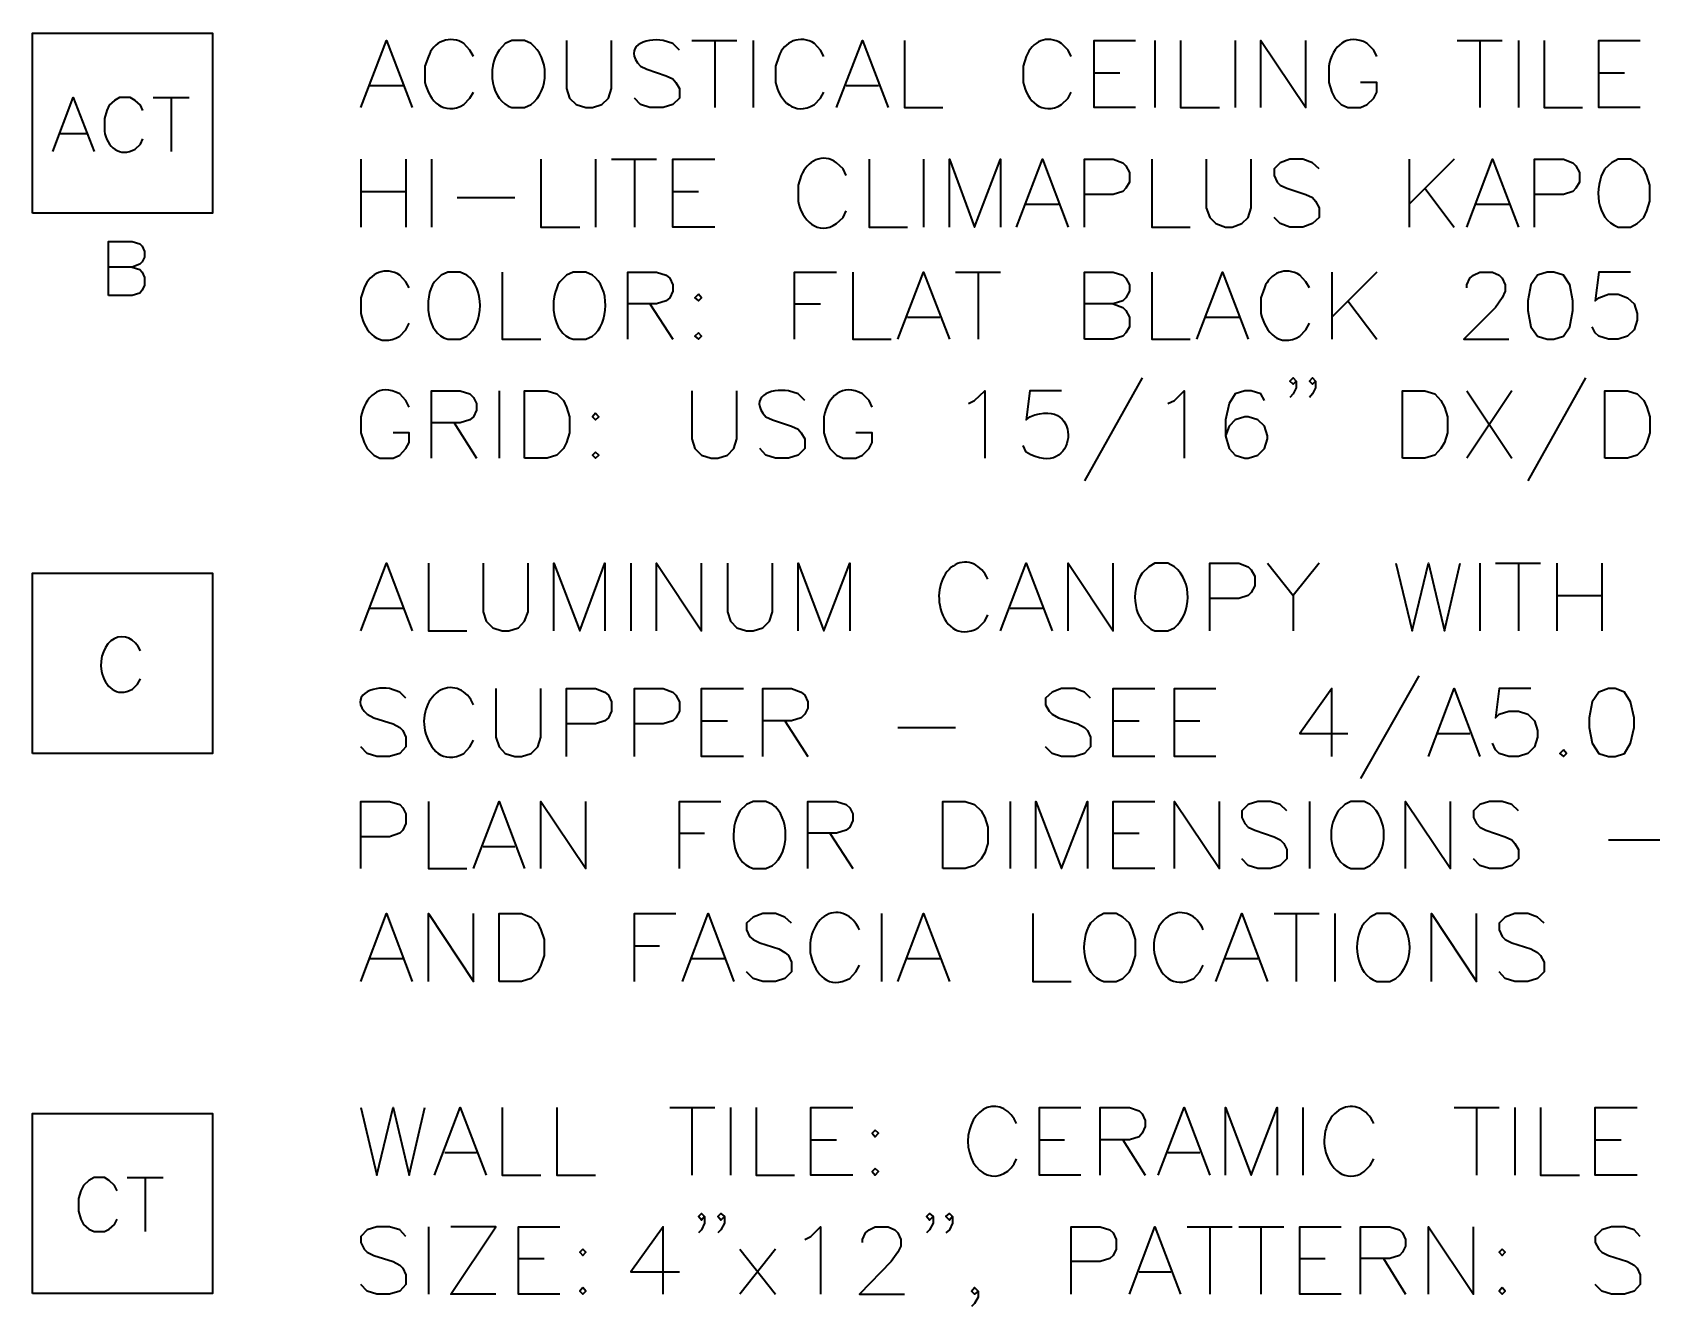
# Model space of a CAD drawing. Header units: inches. Extents: x 5 to 516, y -193 to 129.
# Drawn here: x 459.18 to 471.17, y 68.97 to 78.41 of the extents above; entities that cross this region are included whole.
import ezdxf

# ---------------------------------------------------------------- set-up
doc = ezdxf.new("R2010")
doc.units = ezdxf.units.IN
doc.header["$MEASUREMENT"] = 0
doc.layers.add('PDF9_Geometry', color=7, linetype='Continuous')

msp = doc.modelspace()

# ---------------------------------------------------------------- linework, layer by layer
at = {"layer": 'PDF9_Geometry', "lineweight": 35}
for points in [[(459.1783978, 77.0672188), (459.1783978, 78.4005521), (460.5117311, 78.4005521), (460.5117311, 77.0672188)], [(470.3961751, 76.631672), (470.325064, 76.6094497), (470.2761751, 76.5383386), (470.2539529, 76.4183386), (470.2539529, 76.3472275), (470.2761751, 76.2272275), (470.325064, 76.1561164), (470.3961751, 76.1338942), (470.445064, 76.1338942), (470.5161751, 76.1561164), (470.565064, 76.2272275), (470.5872862, 76.3472275), (470.5872862, 76.4183386), (470.565064, 76.5383386), (470.5161751, 76.6094497), (470.445064, 76.631672)], [(464.1117336, 76.4672206), (464.0850669, 76.440554), (464.1117336, 76.4183318), (464.1339558, 76.440554)], [(464.1117336, 76.1827788), (464.0850669, 76.1561121), (464.1117336, 76.1338899), (464.1339558, 76.1561121)], [(462.8228429, 75.253887), (462.8228429, 75.7516648), (462.9917318, 75.7516648), (463.0628429, 75.7294425), (463.1117318, 75.6805537), (463.133954, 75.6316648), (463.1561763, 75.5605537), (463.1561763, 75.4405537), (463.133954, 75.3694426), (463.1117318, 75.3249981), (463.0628429, 75.2761092), (462.9917318, 75.253887)], [(469.325067, 75.253887), (469.325067, 75.7516648), (469.4895114, 75.7516648), (469.565067, 75.7294425), (469.6095114, 75.6805537), (469.6361781, 75.6316648), (469.6584003, 75.5605537), (469.6584003, 75.4405537), (469.6361781, 75.3694426), (469.6095114, 75.3249981), (469.565067, 75.2761092), (469.4895114, 75.253887)], [(470.8228425, 75.253887), (470.8228425, 75.7516648), (470.9917314, 75.7516648), (471.0628425, 75.7294425), (471.1117314, 75.6805537), (471.1339536, 75.6316648), (471.1561758, 75.5605537), (471.1561758, 75.4405537), (471.1339536, 75.3694426), (471.1117314, 75.3249981), (471.0628425, 75.2761092), (470.9917314, 75.253887)], [(463.3472886, 75.5872203), (463.3250664, 75.5605537), (463.3472886, 75.5383314), (463.3739553, 75.5605537)], [(463.3472886, 75.2983387), (463.3250664, 75.2761165), (463.3472886, 75.2538943), (463.3739553, 75.2761165)], [(459.1783978, 73.067219), (459.1783978, 74.4005523), (460.5117311, 74.4005523), (460.5117311, 73.067219)], [(470.8495103, 73.5472266), (470.7783992, 73.5205599), (470.7295104, 73.4494488), (470.7072881, 73.3294488), (470.7072881, 73.2583377), (470.7295104, 73.1427822), (470.7783992, 73.0672266), (470.8495103, 73.0450044), (470.8983992, 73.0450044), (470.9695103, 73.0672266), (471.0139548, 73.1427822), (471.0406214, 73.2583377), (471.0406214, 73.3294488), (471.0139548, 73.4494488), (470.9695103, 73.5205599), (470.8983992, 73.5472266)], [(470.516177, 73.0938936), (470.4895104, 73.067227), (470.516177, 73.0450048), (470.5383993, 73.067227)], [(465.9206211, 72.2138933), (465.9206211, 72.7116711), (466.0850655, 72.7116711), (466.1561766, 72.6894489), (466.2050655, 72.64056), (466.2317322, 72.5916711), (466.2539544, 72.52056), (466.2539544, 72.40056), (466.2317322, 72.3294489), (466.2050655, 72.2850044), (466.1561766, 72.2361156), (466.0850655, 72.2138933)], [(462.6361771, 71.3783357), (462.6361771, 71.8805579), (462.8006215, 71.8805579), (462.8717326, 71.8538912), (462.9206215, 71.8094467), (462.9428438, 71.7605579), (462.9695104, 71.6894468), (462.9695104, 71.5694468), (462.9428438, 71.4983356), (462.9206215, 71.4494468), (462.8717326, 71.4005579), (462.8006215, 71.3783357)], [(459.1783978, 69.0672192), (459.1783978, 70.4005525), (460.5117311, 70.4005525), (460.5117311, 69.0672192)], [(465.418399, 70.2761131), (465.3961768, 70.2538909), (465.418399, 70.2272242), (465.4450657, 70.2538909)], [(465.418399, 69.9916712), (465.3961768, 69.969449), (465.418399, 69.9427823), (465.4450657, 69.969449)], [(463.2539546, 69.3961128), (463.2317324, 69.3738906), (463.2539546, 69.3472239), (463.2761768, 69.3738906)], [(470.0628418, 69.3961128), (470.0406196, 69.3738906), (470.0628418, 69.3472239), (470.085064, 69.3738906)], [(463.2539546, 69.1116709), (463.2317324, 69.0850043), (463.2539546, 69.062782), (463.2761768, 69.0850043)], [(470.0628418, 69.1116709), (470.0406196, 69.0850043), (470.0628418, 69.062782), (470.085064, 69.0850043)]]:
    msp.add_lwpolyline(points, close=True, dxfattribs=at)
for points in [[(461.6095093, 77.8494453), (461.8006204, 78.3472231), (461.9917315, 77.8494453)], [(462.8717311, 78.3249987), (462.8228422, 78.3472209), (462.7295089, 78.3472209), (462.68062, 78.3249987), (462.6361756, 78.2761098)], [(463.1339549, 78.3472209), (463.1339549, 77.9916654), (463.1561772, 77.9205543), (463.2050661, 77.8716654), (463.2761772, 77.8494432), (463.325066, 77.8494432), (463.3961772, 77.8716654), (463.445066, 77.9205543), (463.4672883, 77.9916654), (463.4672883, 78.3472209)], [(463.9695104, 78.2761127), (463.9206215, 78.3250016), (463.8495104, 78.3472238)], [(464.0628422, 78.3472209), (464.3961755, 78.3472209)], [(464.2317332, 78.3472209), (464.2317332, 77.8494432)], [(464.5161774, 78.3472209), (464.5161774, 77.8494432)], [(465.0406208, 78.2272213), (465.0139541, 78.2761102), (464.9695097, 78.324999)], [(465.1339548, 77.8494453), (465.3250659, 78.3472231), (465.516177, 77.8494453)], [(465.6361769, 78.3472209), (465.6361769, 77.8494432), (465.9206214, 77.8494432)], [(466.8717341, 78.2272213), (466.8495119, 78.2761102), (466.800623, 78.324999)], [(467.3472873, 77.8494453), (467.0406207, 77.8494453), (467.0406207, 78.3472231), (467.3472873, 78.3472231)], [(467.4895094, 78.3472209), (467.4895094, 77.8494432)], [(467.6806217, 78.3472209), (467.6806217, 77.8494432), (467.9695106, 77.8494432)], [(468.0850655, 78.3472209), (468.0850655, 77.8494432)], [(468.2761756, 77.8494453), (468.2761756, 78.3472231), (468.6095089, 77.8494453), (468.6095089, 78.3472231)], [(469.1339546, 78.2272213), (469.1117324, 78.2761102), (469.0628435, 78.324999)], [(469.7295085, 78.3472209), (470.0628418, 78.3472209)], [(469.8983996, 78.3472209), (469.8983996, 77.8494432)], [(470.1828437, 78.3472209), (470.1828437, 77.8494432)], [(470.3739538, 78.3472209), (470.3739538, 77.8494432), (470.6583983, 77.8494432)], [(471.0850665, 77.8494453), (470.7783999, 77.8494453), (470.7783999, 78.3472231), (471.0850665, 78.3472231)], [(464.7072875, 78.2272213), (464.6806208, 78.1561102), (464.6806208, 78.0361102)], [(466.5384008, 78.2272213), (466.5161786, 78.1561102), (466.5161786, 78.0361102)], [(463.6806215, 78.1561127), (463.7295104, 78.1338905), (463.8717326, 78.0850016), (463.9206215, 78.0627794), (463.9428437, 78.0361127), (463.9695104, 77.9916683), (463.9695104, 77.9205572), (463.9206215, 77.8716683), (463.8495104, 77.849446), (463.7517326, 77.849446), (463.6806215, 77.8716683), (463.6361771, 77.9205572)], [(467.0406207, 78.1072216), (467.2317318, 78.1072216)], [(468.7783991, 78.1561102), (468.7783991, 78.0361102), (468.8006213, 77.9649991), (468.8228435, 77.9205546), (468.8717324, 77.8716657), (468.9206213, 77.8494435), (469.0139546, 77.8494435), (469.0628435, 77.8716657), (469.1117324, 77.9205546), (469.1339546, 77.9649991), (469.1339546, 78.0361102), (469.0139546, 78.0361102)], [(470.7783999, 78.1072216), (470.969511, 78.1072216)], [(461.6806221, 78.0138876), (461.920622, 78.0138876)], [(462.3739559, 77.8716657), (462.4184003, 77.9205546), (462.445067, 77.9649991)], [(464.9695097, 77.8716657), (465.0139541, 77.9205546), (465.0406208, 77.9649991)], [(465.2050676, 78.0138876), (465.4450676, 78.0138876)], [(466.800623, 77.8716657), (466.8495119, 77.9205546), (466.8717341, 77.9649991)], [(459.3295118, 77.5250005), (459.4806229, 77.9250005), (459.6361784, 77.5250005)], [(459.9961784, 77.8272195), (459.9784006, 77.8672195), (459.9384007, 77.902775), (459.9028451, 77.9249973), (459.8228451, 77.9249973), (459.7872895, 77.902775), (459.7472896, 77.8672195), (459.7295118, 77.8272195), (459.711734, 77.7694417), (459.711734, 77.6761084)], [(460.0717354, 77.9250023), (460.3384021, 77.9250023)], [(460.2050678, 77.9250023), (460.2050678, 77.5250023)], [(462.7295089, 77.8494432), (462.8228422, 77.8494432), (462.8717311, 77.8716654)], [(459.3872872, 77.6583375), (459.5783983, 77.6583375)], [(459.9384007, 77.5427751), (459.9784006, 77.5783306), (459.9961784, 77.6183306)], [(461.6095093, 77.4672206), (461.6095093, 76.9649984)], [(461.9428426, 77.4672206), (461.9428426, 76.9649984)], [(462.133955, 77.4672206), (462.133955, 76.9649984)], [(462.9428426, 77.4672206), (462.9428426, 76.9649984), (463.2317315, 76.9649984)], [(463.3472886, 77.4672206), (463.3472886, 76.9649984)], [(463.4672883, 77.4672206), (463.8006216, 77.4672206)], [(463.6361771, 77.4672206), (463.6361771, 76.9649984)], [(464.2317323, 76.9650053), (463.9206212, 76.9650053), (463.9206212, 77.4672275), (464.2317323, 77.4672275)], [(465.3739541, 77.4672206), (465.3739541, 76.9649984), (465.6583985, 76.9649984)], [(465.7784001, 77.4672206), (465.7784001, 76.9649984)], [(465.9695103, 76.9650053), (465.9695103, 77.4672275), (466.1561769, 76.9650053), (466.347288, 77.4672275), (466.347288, 76.9650053)], [(466.4672881, 76.9650053), (466.6583992, 77.4672275), (466.8495103, 76.9650053)], [(466.9695102, 76.9650053), (466.9695102, 77.4672275), (467.1828435, 77.4672275), (467.2539546, 77.4405608), (467.2761769, 77.4183386), (467.3028435, 77.3694497), (467.3028435, 77.2983386), (467.2761769, 77.2538941), (467.2539546, 77.2272275), (467.1828435, 77.2050053), (466.9695102, 77.2050053)], [(467.467288, 77.4672206), (467.467288, 76.9649984), (467.7517325, 76.9649984)], [(467.8717341, 77.4672206), (467.8717341, 77.1072206), (467.8984008, 77.0361095), (467.9428452, 76.9916651), (468.0139563, 76.9649984), (468.0628452, 76.9649984), (468.1339563, 76.9916651), (468.1828452, 77.0361095), (468.2050674, 77.1072206), (468.2050674, 77.4672206)], [(468.7072872, 77.3961124), (468.6583984, 77.4405568), (468.5872873, 77.4672235), (468.4895095, 77.4672235), (468.4183984, 77.4405568), (468.3739539, 77.3961124), (468.3739539, 77.3472235), (468.3961762, 77.2983346), (468.4183984, 77.2761124), (468.4672873, 77.2538902), (468.6095095, 77.2050013), (468.6583984, 77.1827791), (468.6806206, 77.1561124), (468.7072872, 77.1072235), (468.7072872, 77.0361124), (468.6583984, 76.991668), (468.5872873, 76.9650013), (468.4895095, 76.9650013), (468.4183984, 76.991668), (468.3739539, 77.0361124)], [(469.3739539, 77.4672206), (469.3739539, 76.9649984)], [(469.7072872, 77.4672206), (469.3739539, 77.1338873)], [(469.8006212, 76.9650053), (469.9917323, 77.4672275), (470.1828434, 76.9650053)], [(470.3028434, 76.9650053), (470.3028434, 77.4672275), (470.5161767, 77.4672275), (470.5872878, 77.4405608), (470.60951, 77.4183386), (470.6361767, 77.3694497), (470.6361767, 77.2983386), (470.60951, 77.2538941), (470.5872878, 77.2272275), (470.5161767, 77.2050053), (470.3028434, 77.2050053)], [(470.9206208, 76.9649984), (471.0139542, 76.9649984), (471.062843, 76.9916651), (471.1117319, 77.0361095), (471.1339541, 77.0849984), (471.1561764, 77.1561095), (471.1561764, 77.2761095), (471.1339541, 77.3472206), (471.1117319, 77.3961095), (471.062843, 77.4405539), (471.0139542, 77.4672206), (470.9206208, 77.4672206), (470.8717319, 77.4405539), (470.8228431, 77.3961095)], [(464.8717343, 77.347221), (464.849512, 77.2761099), (464.849512, 77.1561099)], [(465.2050676, 77.347221), (465.1828454, 77.3961098), (465.1339565, 77.4405543)], [(461.6095093, 77.2272213), (461.9428426, 77.2272213)], [(463.9206212, 77.2272213), (464.1117323, 77.2272213)], [(469.4895092, 77.2538869), (469.707287, 76.964998)], [(462.3250674, 77.1827787), (462.751734, 77.1827787)], [(466.5384008, 77.1338873), (466.7784008, 77.1338873)], [(469.871734, 77.1338873), (470.111734, 77.1338873)], [(465.1339565, 76.9916654), (465.1828454, 77.0361099), (465.2050676, 77.0849988)], [(459.7428419, 76.4583321), (459.7428419, 76.8583321), (459.9161752, 76.8583321), (459.973953, 76.8405543), (459.9917307, 76.8227765), (460.0095085, 76.7827765), (460.0095085, 76.7427766), (459.9917307, 76.707221), (459.973953, 76.6894432), (459.9161752, 76.667221), (459.7428419, 76.667221)], [(459.9161772, 76.6672261), (459.9739549, 76.6494483), (459.9917327, 76.6316705), (460.0095105, 76.5916705), (460.0095105, 76.5338927), (459.9917327, 76.4983372), (459.9739549, 76.476115), (459.9161772, 76.4583372), (459.7428438, 76.4583372)], [(462.3961768, 76.6094497), (462.347288, 76.631672), (462.2539546, 76.631672), (462.2050657, 76.6094497), (462.1561769, 76.5605608)], [(462.6584007, 76.631672), (462.6584007, 76.1338942), (462.9428451, 76.1338942)], [(463.3250663, 76.6094497), (463.2761774, 76.631672), (463.1828441, 76.631672), (463.1339552, 76.6094497), (463.0850663, 76.5605608)], [(463.5872879, 76.1338873), (463.5872879, 76.6316651), (463.8006212, 76.6316651), (463.8717323, 76.6094429), (463.898399, 76.5872206), (463.9206212, 76.5383318), (463.9206212, 76.4894429), (463.898399, 76.440554), (463.8717323, 76.4183318), (463.8006212, 76.3961095), (463.5872879, 76.3961095)], [(464.8228428, 76.1338873), (464.8228428, 76.6316651), (465.1339539, 76.6316651)], [(465.2539545, 76.631672), (465.2539545, 76.1338942), (465.5383989, 76.1338942)], [(465.5872878, 76.1338873), (465.7783989, 76.6316651), (465.96951, 76.1338873)], [(466.0139551, 76.631672), (466.3472885, 76.631672)], [(466.1828439, 76.631672), (466.1828439, 76.1338942)], [(466.9695102, 76.1338873), (466.9695102, 76.6316651), (467.1828435, 76.6316651), (467.2539546, 76.6094429), (467.2761769, 76.5872206), (467.3028435, 76.5383318), (467.3028435, 76.4894429), (467.2761769, 76.440554), (467.2539546, 76.4183318), (467.1828435, 76.3961095), (466.9695102, 76.3961095)], [(467.467288, 76.631672), (467.467288, 76.1338942), (467.7517325, 76.1338942)], [(467.8006214, 76.1338873), (467.9917325, 76.6316651), (468.1828436, 76.1338873)], [(468.8006213, 76.631672), (468.8006213, 76.1338942)], [(469.1339546, 76.631672), (468.8006213, 76.2983386)], [(469.8006212, 76.5161121), (469.8006212, 76.5383343), (469.8228435, 76.5872232), (469.8495101, 76.6094454), (469.898399, 76.6316676), (469.9917323, 76.6316676), (470.0406212, 76.6094454), (470.0628435, 76.5872232), (470.0850657, 76.5383343), (470.0850657, 76.4894454), (470.0628435, 76.4405565), (470.0139546, 76.3694454), (469.778399, 76.1338899), (470.1117323, 76.1338899)], [(471.0139549, 76.631672), (470.7783993, 76.631672), (470.7517327, 76.4183386), (470.7783993, 76.4405609), (470.8495104, 76.4672275), (470.9206215, 76.4672275), (470.9917327, 76.4405609), (471.0406215, 76.3961164), (471.0628438, 76.3250053), (471.0628438, 76.2761164), (471.0406215, 76.2050053), (470.9917327, 76.1561164), (470.9206215, 76.1338942), (470.8495104, 76.1338942), (470.7783993, 76.1561164), (470.7517327, 76.1827831), (470.7295104, 76.2272275)], [(461.6361772, 76.5161121), (461.6095105, 76.4405565), (461.6095105, 76.325001)], [(461.9695105, 76.5161121), (461.9428438, 76.5605565), (461.8983994, 76.6094454)], [(468.3028435, 76.5161121), (468.2761768, 76.4405565), (468.2761768, 76.325001)], [(468.6361768, 76.5161121), (468.6095101, 76.5605565), (468.5650657, 76.6094454)], [(463.7517324, 76.3961124), (463.9206213, 76.1338902)], [(464.8228428, 76.3961124), (465.0139539, 76.3961124)], [(467.1828439, 76.3961124), (467.253955, 76.3694458), (467.2761772, 76.3472235), (467.3028439, 76.2983347), (467.3028439, 76.2272236), (467.2761772, 76.1827791), (467.253955, 76.1561124), (467.1828439, 76.1338902), (466.9695106, 76.1338902)], [(468.9206209, 76.4183383), (469.1339543, 76.1338938)], [(465.6584005, 76.2983386), (465.8984005, 76.2983386)], [(467.8717341, 76.2983386), (468.1117341, 76.2983386)], [(461.8983994, 76.1561121), (461.9428438, 76.205001), (461.9695105, 76.2538899)], [(462.2539546, 76.1338942), (462.347288, 76.1338942), (462.3961768, 76.1561164)], [(463.1828441, 76.1338942), (463.2761774, 76.1338942), (463.3250663, 76.1561164)], [(468.5650657, 76.1561121), (468.6095101, 76.205001), (468.6361768, 76.2538899)], [(467.3961753, 75.8494454), (466.9695087, 75.085001)], [(468.5384007, 75.8227799), (468.5161785, 75.8005576), (468.4895118, 75.8227799), (468.5161785, 75.8494465), (468.5384007, 75.8227799), (468.5384007, 75.773891), (468.5161785, 75.7294465), (468.4895118, 75.7027799)], [(468.6806217, 75.8227799), (468.6583994, 75.8005576), (468.6361772, 75.8227799), (468.6583994, 75.8494465), (468.6806217, 75.8227799), (468.6806217, 75.773891), (468.6583994, 75.7294465), (468.6361772, 75.7027799)], [(470.6806216, 75.8494454), (470.2539549, 75.085001)], [(461.9695105, 75.631672), (461.9428438, 75.6805609), (461.8983994, 75.7294498)], [(462.133955, 75.253887), (462.133955, 75.7516648), (462.3472883, 75.7516648), (462.4183994, 75.7294425), (462.4450661, 75.7027759), (462.4672883, 75.6583314), (462.4672883, 75.6094426), (462.4450661, 75.5605537), (462.4183994, 75.5383314), (462.3472883, 75.5161092), (462.133955, 75.5161092)], [(462.6361771, 75.7516716), (462.6361771, 75.2538939)], [(464.0628422, 75.7516716), (464.0628422, 75.3961161), (464.0850644, 75.325005), (464.1339533, 75.2761161), (464.2050644, 75.2538939), (464.2539533, 75.2538939), (464.3250644, 75.2761161), (464.3739533, 75.325005), (464.3961755, 75.3961161), (464.3961755, 75.7516716)], [(464.8983998, 75.6805544), (464.849511, 75.7294433), (464.7783998, 75.7516655)], [(465.3961754, 75.631672), (465.3739532, 75.6805609), (465.3250643, 75.7294498)], [(466.1117335, 75.6583376), (466.1561779, 75.6805598), (466.2317335, 75.7516709), (466.2317335, 75.2538932)], [(466.8006214, 75.7516716), (466.5650659, 75.7516716), (466.5383992, 75.5383383), (466.5650659, 75.5605605)], [(467.5872877, 75.6583376), (467.6361766, 75.6805598), (467.7072877, 75.7516709), (467.7072877, 75.2538932)], [(468.3028435, 75.6805544), (468.2761768, 75.7294433), (468.2050657, 75.7516655), (468.1561768, 75.7516655), (468.0850657, 75.7294433), (468.0406213, 75.6583322), (468.0139546, 75.5383322), (468.0139546, 75.4183322), (468.0406213, 75.3249989), (468.0850657, 75.27611), (468.1561768, 75.2538877), (468.1828435, 75.2538877), (468.2539546, 75.27611), (468.3028435, 75.3249989), (468.3250657, 75.39611), (468.3250657, 75.4183322), (468.3028435, 75.4894433), (468.2539546, 75.5383322), (468.1828435, 75.5605544), (468.1561768, 75.5605544), (468.0850657, 75.5383322), (468.0406213, 75.4894433), (468.0139546, 75.4183322)], [(469.8006212, 75.7516716), (470.1339546, 75.2538939)], [(470.1339546, 75.7516716), (469.8006212, 75.2538939)], [(461.6095105, 75.5605609), (461.6095105, 75.4405609), (461.6361772, 75.3694498), (461.6583994, 75.3250054), (461.7072883, 75.2761165), (461.7517327, 75.2538943), (461.8495105, 75.2538943), (461.8983994, 75.2761165), (461.9428438, 75.3250054), (461.9695105, 75.3694498), (461.9695105, 75.4405609), (461.8495105, 75.4405609)], [(464.609511, 75.5605544), (464.6583998, 75.5383322), (464.8006221, 75.4894433), (464.849511, 75.4672211), (464.8717332, 75.4405544), (464.8983998, 75.39611), (464.8983998, 75.3249989), (464.849511, 75.27611), (464.7783998, 75.2538877), (464.6806221, 75.2538877), (464.609511, 75.27611), (464.5650665, 75.3249989)], [(465.0406199, 75.5605609), (465.0406199, 75.4405609), (465.0628421, 75.3694498), (465.0850643, 75.3250054), (465.1339532, 75.2761165), (465.1828421, 75.2538943), (465.2761754, 75.2538943), (465.3250643, 75.2761165), (465.3739532, 75.3250054), (465.3961754, 75.3694498), (465.3961754, 75.4405609), (465.2761754, 75.4405609)], [(462.3028438, 75.5161121), (462.4672882, 75.2538899)], [(466.5383992, 75.2983383), (466.516177, 75.3472272)], [(461.6095093, 73.973894), (461.8006204, 74.4761162), (461.9917315, 73.973894)], [(462.1117337, 74.4761093), (462.1117337, 73.9738871), (462.3961781, 73.9738871)], [(462.5161775, 74.4761093), (462.5161775, 74.1161093), (462.5383997, 74.0449982), (462.5872886, 73.9961093), (462.6583997, 73.9738871), (462.7072886, 73.9738871), (462.7783997, 73.9961093), (462.8228441, 74.0449982), (462.8495108, 74.1161093), (462.8495108, 74.4761093)], [(463.0406209, 73.973894), (463.0406209, 74.4761162), (463.231732, 73.973894), (463.4183987, 74.4761162), (463.4183987, 73.973894)], [(463.6095092, 74.4761093), (463.6095092, 73.9738871)], [(463.8006216, 73.973894), (463.8006216, 74.4761162), (464.1339549, 73.973894), (464.1339549, 74.4761162)], [(464.3250673, 74.4761093), (464.3250673, 74.1161093), (464.3472895, 74.0449982), (464.3961784, 73.9961093), (464.4672895, 73.9738871), (464.5161784, 73.9738871), (464.5872895, 73.9961093), (464.6361784, 74.0449982), (464.6584006, 74.1161093), (464.6584006, 74.4761093)], [(464.8495107, 73.973894), (464.8495107, 74.4761162), (465.0406218, 73.973894), (465.2317329, 74.4761162), (465.2317329, 73.973894)], [(466.3472885, 73.973894), (466.5383996, 74.4761162), (466.7295107, 73.973894)], [(466.8495106, 73.973894), (466.8495106, 74.4761162), (467.1828439, 73.973894), (467.1828439, 74.4761162)], [(467.636176, 74.4494426), (467.5872871, 74.4761093), (467.4895094, 74.4761093), (467.4450649, 74.4494426), (467.396176, 74.4005537)], [(467.8983997, 73.973894), (467.8983997, 74.4761162), (468.111733, 74.4761162), (468.1828441, 74.4494495), (468.2050663, 74.4272273), (468.231733, 74.3783384), (468.231733, 74.3072273), (468.2050663, 74.2583384), (468.1828441, 74.2361162), (468.111733, 74.2138939), (467.8983997, 74.2138939)], [(468.325067, 74.4761093), (468.5161781, 74.2361093), (468.5161781, 73.9738871)], [(468.7072872, 74.4761093), (468.5161761, 74.2361093)], [(469.2761756, 74.4761093), (469.3961756, 73.9738871), (469.5161756, 74.4761093), (469.6361755, 73.9738871), (469.7517311, 74.4761093)], [(469.8983996, 74.4761093), (469.8983996, 73.9738871)], [(470.0139549, 74.4761093), (470.3472882, 74.4761093)], [(470.1828437, 74.4761093), (470.1828437, 73.9738871)], [(470.4672879, 74.4761093), (470.4672879, 73.9738871)], [(470.8006212, 74.4761093), (470.8006212, 73.9738871)], [(470.4672879, 74.23611), (470.8006212, 74.23611)], [(461.6806221, 74.142776), (461.920622, 74.142776)], [(466.4183989, 74.142776), (466.6583989, 74.142776)], [(466.1828433, 73.9961097), (466.2317322, 74.0449986), (466.2539544, 74.0938874)], [(467.4895094, 73.9738871), (467.5872871, 73.9738871), (467.636176, 73.9961093)], [(469.4450666, 73.6405606), (469.0139555, 72.8805607)], [(459.9206236, 73.5427753), (459.9561792, 73.5783308), (459.9784014, 73.6183308)], [(461.9428426, 73.4761093), (461.8983982, 73.5205538), (461.8228426, 73.5472204)], [(462.6095093, 73.5472266), (462.6095093, 73.1872266), (462.6361759, 73.1161155), (462.6806204, 73.0672266), (462.7517315, 73.0450044), (462.8006204, 73.0450044), (462.8717315, 73.0672266), (462.9206204, 73.1161155), (462.9428426, 73.1872266), (462.9428426, 73.5472266)], [(463.1339549, 73.0450022), (463.1339549, 73.5472244), (463.3472883, 73.5472244), (463.4183994, 73.5205578), (463.445066, 73.4983355), (463.4672883, 73.4494467), (463.4672883, 73.3783355), (463.445066, 73.3294467), (463.4183994, 73.3072244), (463.3472883, 73.2850022), (463.1339549, 73.2850022)], [(463.6361771, 73.0450022), (463.6361771, 73.5472244), (463.8495104, 73.5472244), (463.9206215, 73.5205578), (463.9428437, 73.4983355), (463.9695104, 73.4494467), (463.9695104, 73.3783355), (463.9428437, 73.3294467), (463.9206215, 73.3072244), (463.8495104, 73.2850022), (463.6361771, 73.2850022)], [(464.445066, 73.0450022), (464.1339549, 73.0450022), (464.1339549, 73.5472244), (464.445066, 73.5472244)], [(464.5872878, 73.0450022), (464.5872878, 73.5472244), (464.8006212, 73.5472244), (464.8717323, 73.5205578), (464.8983989, 73.4983355), (464.9206212, 73.4494467), (464.9206212, 73.4005578), (464.8983989, 73.3561133), (464.8717323, 73.3294467), (464.8006212, 73.3072244), (464.5872878, 73.3072244)], [(467.0139551, 73.4761093), (466.9695107, 73.5205538), (466.8983995, 73.5472204), (466.8006218, 73.5472204), (466.7295107, 73.5205538), (466.6806218, 73.4761093), (466.6806218, 73.4272205), (466.7072884, 73.3783316), (466.7295107, 73.3561093), (466.7783996, 73.3294427), (466.9206218, 73.2849982), (466.9695107, 73.2583316), (466.9917329, 73.2361094), (467.0139551, 73.1872205), (467.0139551, 73.1161094), (466.9695107, 73.0672205), (466.8983995, 73.0449983), (466.8006218, 73.0449983), (466.7295107, 73.0672205), (466.6806218, 73.1161094)], [(467.4895105, 73.0450022), (467.1828439, 73.0450022), (467.1828439, 73.5472244), (467.4895105, 73.5472244)], [(467.9428435, 73.0450022), (467.6361768, 73.0450022), (467.6361768, 73.5472244), (467.9428435, 73.5472244)], [(468.8006213, 73.0450044), (468.8006213, 73.5472266), (468.5650658, 73.2138933), (468.9206213, 73.2138933)], [(469.5161771, 73.0450022), (469.7072882, 73.5472244), (469.8983993, 73.0450022)], [(470.2761755, 73.5472266), (470.04062, 73.5472266), (470.0139533, 73.3294488), (470.04062, 73.3561155), (470.1117311, 73.3783377), (470.1828422, 73.3783377), (470.2539533, 73.3561155), (470.3028422, 73.3072266), (470.3250644, 73.2361155), (470.3250644, 73.1872266), (470.3028422, 73.1161155), (470.2539533, 73.0672266), (470.1828422, 73.0450044), (470.1117311, 73.0450044), (470.04062, 73.0672266), (470.0139533, 73.0938933), (469.9917311, 73.1427822)], [(461.6583982, 73.3561093), (461.7072871, 73.3294427), (461.8495093, 73.2849982), (461.8983982, 73.2583316), (461.9206204, 73.2361094), (461.9428426, 73.1872205), (461.9428426, 73.1161094), (461.8983982, 73.0672205), (461.8228426, 73.0449983), (461.7295093, 73.0449983), (461.6583982, 73.0672205), (461.6095093, 73.1161094)], [(464.1339549, 73.3072273), (464.325066, 73.3072273)], [(464.7517324, 73.3072273), (464.9206212, 73.0450051)], [(467.1828439, 73.3072273), (467.373955, 73.3072273)], [(467.6361768, 73.3072273), (467.8228435, 73.3072273)], [(462.3739559, 73.067227), (462.4184003, 73.1161159), (462.445067, 73.1650048)], [(465.5872878, 73.2583359), (466.0139544, 73.2583359)], [(469.5872876, 73.2138933), (469.8228431, 73.2138933)], [(461.6095093, 72.2138933), (461.6095093, 72.7116711), (461.8228426, 72.7116711), (461.8983982, 72.6894489), (461.9206204, 72.6627822), (461.9428426, 72.6183378), (461.9428426, 72.5472267), (461.9206204, 72.4983378), (461.8983982, 72.4761155), (461.8228426, 72.4494489), (461.6095093, 72.4494489)], [(462.1117337, 72.7116689), (462.1117337, 72.2138912), (462.3961781, 72.2138912)], [(462.445067, 72.2138933), (462.6361781, 72.7116711), (462.8228448, 72.2138933)], [(462.9428426, 72.2138933), (462.9428426, 72.7116711), (463.2761759, 72.2138933), (463.2761759, 72.7116711)], [(463.9695104, 72.2138933), (463.9695104, 72.7116711), (464.276177, 72.7116711)], [(464.6583996, 72.6894467), (464.6095107, 72.7116689), (464.5161774, 72.7116689), (464.4672885, 72.6894467), (464.4183996, 72.6405578)], [(464.9206212, 72.2138933), (464.9206212, 72.7116711), (465.1339545, 72.7116711), (465.2050656, 72.6894489), (465.2317322, 72.6627822), (465.2539545, 72.6183378), (465.2539545, 72.5694489), (465.2317322, 72.52056), (465.2050656, 72.4983378), (465.1339545, 72.4761155), (464.9206212, 72.4761155)], [(466.4183989, 72.7116689), (466.4183989, 72.2138912)], [(466.609509, 72.2138933), (466.609509, 72.7116711), (466.8006201, 72.2138933), (466.9917312, 72.7116711), (466.9917312, 72.2138933)], [(467.4895105, 72.2138933), (467.1828439, 72.2138933), (467.1828439, 72.7116711), (467.4895105, 72.7116711)], [(467.6361768, 72.2138933), (467.6361768, 72.7116711), (467.9695101, 72.2138933), (467.9695101, 72.7116711)], [(468.467288, 72.6405607), (468.4183991, 72.6894496), (468.347288, 72.7116718), (468.2539547, 72.7116718), (468.1828436, 72.6894496), (468.1339547, 72.6405607), (468.1339547, 72.5916718), (468.1561769, 72.5472274), (468.1828436, 72.5205607), (468.2317324, 72.4983385), (468.3739547, 72.4494496), (468.4183991, 72.4272274), (468.4450658, 72.4005607), (468.467288, 72.3561163), (468.467288, 72.2850052), (468.4183991, 72.2361163), (468.347288, 72.2138941), (468.2539547, 72.2138941), (468.1828436, 72.2361163), (468.1339547, 72.2850052)], [(468.6361768, 72.7116689), (468.6361768, 72.2138912)], [(469.0850645, 72.6894467), (469.04062, 72.7116689), (468.9428422, 72.7116689), (468.8983978, 72.6894467), (468.8495089, 72.6405578)], [(469.3472883, 72.2138933), (469.3472883, 72.7116711), (469.6806216, 72.2138933), (469.6806216, 72.7116711)], [(470.1828437, 72.6405607), (470.1339548, 72.6894496), (470.0628437, 72.7116718), (469.9695104, 72.7116718), (469.8983993, 72.6894496), (469.8495104, 72.6405607), (469.8495104, 72.5916718), (469.8717326, 72.5472274), (469.8983993, 72.5205607), (469.9428437, 72.4983385), (470.0850659, 72.4494496), (470.1339548, 72.4272274), (470.1561771, 72.4005607), (470.1828437, 72.3561163), (470.1828437, 72.2850052), (470.1339548, 72.2361163), (470.0628437, 72.2138941), (469.9695104, 72.2138941), (469.8983993, 72.2361163), (469.8495104, 72.2850052)], [(463.9695104, 72.4761094), (464.156177, 72.4761094)], [(465.0850657, 72.4761094), (465.2539546, 72.2138872)], [(467.1828439, 72.4761094), (467.373955, 72.4761094)], [(470.8495103, 72.427227), (471.276177, 72.427227)], [(462.5161775, 72.3783356), (462.751733, 72.3783356)], [(464.5161774, 72.2138912), (464.6095107, 72.2138912), (464.6583996, 72.2361134)], [(468.9428422, 72.2138912), (469.04062, 72.2138912), (469.0850645, 72.2361134)], [(461.6095093, 71.3783357), (461.8006204, 71.8805579), (461.9917315, 71.3783357)], [(462.1117337, 71.3783357), (462.1117337, 71.8805579), (462.445067, 71.3783357), (462.445067, 71.8805579)], [(463.6361771, 71.3783357), (463.6361771, 71.8805579), (463.9428437, 71.8805579)], [(463.9917339, 71.3783357), (464.182845, 71.8805579), (464.3739561, 71.3783357)], [(464.8006215, 71.8094428), (464.7517326, 71.8538872), (464.6806215, 71.8805539), (464.5872882, 71.8805539), (464.5161771, 71.8538872), (464.4672882, 71.8094428), (464.4672882, 71.7605539), (464.4895104, 71.711665), (464.5161771, 71.6894428), (464.565066, 71.6627761), (464.7072882, 71.6183317), (464.7517326, 71.591665), (464.7783993, 71.5694428), (464.8006215, 71.5205539), (464.8006215, 71.4494428), (464.7517326, 71.4005539), (464.6806215, 71.3783317), (464.5872882, 71.3783317), (464.5161771, 71.4005539), (464.4672882, 71.4494428)], [(465.4672882, 71.88056), (465.4672882, 71.3783378)], [(465.5872878, 71.3783357), (465.7783989, 71.8805579), (465.96951, 71.3783357)], [(466.5872877, 71.88056), (466.5872877, 71.3783378), (466.8717322, 71.3783378)], [(467.1117334, 71.3783378), (467.2050667, 71.3783378), (467.2539556, 71.40056), (467.3028445, 71.4494489), (467.3250667, 71.4983378), (467.347289, 71.5694489), (467.347289, 71.6894489), (467.3250667, 71.76056), (467.3028445, 71.8094489), (467.2539556, 71.8538934), (467.2050667, 71.88056), (467.1117334, 71.88056), (467.0628445, 71.8538934), (467.0139556, 71.8094489)], [(467.9428423, 71.3783357), (468.1339534, 71.8805579), (468.3250645, 71.3783357)], [(468.3739539, 71.88056), (468.7072872, 71.88056)], [(468.5384007, 71.88056), (468.5384007, 71.3783378)], [(468.8228426, 71.88056), (468.8228426, 71.3783378)], [(469.2761768, 71.8538934), (469.2317324, 71.88056), (469.1339546, 71.88056), (469.0850657, 71.8538934), (469.0406213, 71.8094489)], [(469.5384007, 71.3783357), (469.5384007, 71.8805579), (469.871734, 71.3783357), (469.871734, 71.8805579)], [(470.3739538, 71.8094428), (470.3250649, 71.8538872), (470.2539538, 71.8805539), (470.1561761, 71.8805539), (470.085065, 71.8538872), (470.0406205, 71.8094428), (470.0406205, 71.7605539), (470.0628427, 71.711665), (470.085065, 71.6894428), (470.1339538, 71.6627761), (470.2761761, 71.6183317), (470.3250649, 71.591665), (470.3472872, 71.5694428), (470.3739538, 71.5205539), (470.3739538, 71.4494428), (470.3250649, 71.4005539), (470.2539538, 71.3783317), (470.1561761, 71.3783317), (470.085065, 71.4005539), (470.0406205, 71.4494428)], [(463.6361771, 71.6405608), (463.8228437, 71.6405608)], [(461.6806221, 71.5472267), (461.920622, 71.5472267)], [(464.0628422, 71.5472267), (464.3028421, 71.5472267)], [(465.2317325, 71.4005604), (465.276177, 71.4494493), (465.3028436, 71.4983382)], [(465.6584005, 71.5472267), (465.8984005, 71.5472267)], [(467.7783994, 71.4005604), (467.8228438, 71.4494493), (467.8495105, 71.4983382)], [(468.013955, 71.5472267), (468.253955, 71.5472267)], [(469.1339546, 71.3783378), (469.2317324, 71.3783378), (469.2761768, 71.40056)], [(461.6095093, 70.4450042), (461.7295093, 69.942782), (461.8495093, 70.4450042), (461.9695093, 69.942782), (462.0850648, 70.4450042)], [(462.1561763, 69.9427798), (462.3472874, 70.445002), (462.5383985, 69.9427798)], [(462.6584007, 70.4450042), (462.6584007, 69.942782), (462.9428451, 69.942782)], [(463.0628422, 70.4450042), (463.0628422, 69.942782), (463.3472866, 69.942782)], [(463.8983999, 70.4450042), (464.2317332, 70.4450042)], [(464.0628422, 70.4450042), (464.0628422, 69.942782)], [(464.3472886, 70.4450042), (464.3472886, 69.942782)], [(464.5384009, 70.4450042), (464.5384009, 69.942782), (464.8228454, 69.942782)], [(465.2539536, 69.9427798), (464.9428425, 69.9427798), (464.9428425, 70.445002), (465.2539536, 70.445002)], [(466.9428435, 69.9427798), (466.6361769, 69.9427798), (466.6361769, 70.445002), (466.9428435, 70.445002)], [(467.0850656, 69.9427798), (467.0850656, 70.445002), (467.3028433, 70.445002), (467.3739544, 70.4183353), (467.3961767, 70.3961131), (467.4183989, 70.3472242), (467.4183989, 70.3027798), (467.3961767, 70.2538909), (467.3739544, 70.2272242), (467.3028433, 70.205002), (467.0850656, 70.205002)], [(467.5161772, 69.9427798), (467.7072883, 70.445002), (467.8983994, 69.9427798)], [(468.013955, 69.9427798), (468.013955, 70.445002), (468.2050661, 69.9427798), (468.3961772, 70.445002), (468.3961772, 69.9427798)], [(468.5872876, 70.4450042), (468.5872876, 69.942782)], [(469.7072872, 70.4450042), (470.0406205, 70.4450042)], [(469.871734, 70.4450042), (469.871734, 69.942782)], [(470.1561759, 70.4450042), (470.1561759, 69.942782)], [(470.3472882, 70.4450042), (470.3472882, 69.942782), (470.6361771, 69.942782)], [(471.0628431, 69.9427798), (470.751732, 69.9427798), (470.751732, 70.445002), (471.0628431, 70.445002)], [(464.9428425, 70.2050049), (465.1339536, 70.2050049)], [(466.6361769, 70.2050049), (466.8228435, 70.2050049)], [(467.2539544, 70.2050049), (467.4183988, 69.9427827)], [(470.751732, 70.2050049), (470.9428431, 70.2050049)], [(462.2317333, 70.1116709), (462.4672889, 70.1116709)], [(467.5872877, 70.1116709), (467.8228432, 70.1116709)], [(469.0406222, 69.969449), (469.0850666, 70.0138935), (469.1117333, 70.0627823)], [(459.8050661, 69.8272199), (459.7872883, 69.8672199), (459.7472883, 69.9027755), (459.7117327, 69.9249977), (459.6361772, 69.9249977), (459.5961772, 69.9027755), (459.5561772, 69.8672199), (459.5383994, 69.8272199), (459.5206216, 69.7694422), (459.5206216, 69.6761088), (459.5383994, 69.6183311), (459.5561772, 69.5783311), (459.5961772, 69.5427755), (459.6361772, 69.5249977), (459.7117327, 69.5249977), (459.7472883, 69.5427755), (459.7872883, 69.5783311), (459.8050661, 69.6183311)], [(459.8806231, 69.9250028), (460.1472897, 69.9250028)], [(460.0139555, 69.9250028), (460.0139555, 69.5250028)], [(461.9428426, 69.4894469), (461.8983982, 69.5383358), (461.8228426, 69.560558), (461.7295093, 69.560558), (461.6583982, 69.5383358), (461.6095093, 69.4894469), (461.6095093, 69.4450024), (461.636176, 69.3961135), (461.6583982, 69.3738913), (461.7072871, 69.3472247), (461.8495093, 69.3027802), (461.8983982, 69.2761135), (461.9206204, 69.2538913), (461.9428426, 69.2050024), (461.9428426, 69.1338913), (461.8983982, 69.0850024), (461.8228426, 69.0627802), (461.7295093, 69.0627802), (461.6583982, 69.0850024), (461.6095093, 69.1338913)], [(462.1117337, 69.5605551), (462.1117337, 69.0627773)], [(462.6095093, 69.0627795), (462.2761759, 69.0627795), (462.6095093, 69.5605573), (462.2761759, 69.5605573)], [(463.085067, 69.0627795), (462.7784003, 69.0627795), (462.7784003, 69.5605573), (463.085067, 69.5605573)], [(463.8495107, 69.0627773), (463.8495107, 69.5605551), (463.6095107, 69.2272218), (463.9695107, 69.2272218)], [(464.1561762, 69.6361121), (464.133954, 69.6094454), (464.1117318, 69.6361121), (464.133954, 69.6583343), (464.1561762, 69.6361121), (464.1561762, 69.5872232), (464.133954, 69.5383343), (464.1117318, 69.5161121)], [(464.3028437, 69.6361121), (464.276177, 69.6094454), (464.2539548, 69.6361121), (464.276177, 69.6583343), (464.3028437, 69.6361121), (464.3028437, 69.5872232), (464.276177, 69.5383343), (464.2539548, 69.5161121)], [(464.8983998, 69.467221), (464.9428443, 69.4894433), (465.0139554, 69.5605544), (465.0139554, 69.0627766)], [(465.3250672, 69.4450042), (465.3250672, 69.4672265), (465.3472894, 69.5161153), (465.3739561, 69.5383376), (465.4184005, 69.5605598), (465.5161783, 69.5605598), (465.5650672, 69.5383376), (465.5872894, 69.5161153), (465.6095116, 69.4672265), (465.6095116, 69.4183376), (465.5872894, 69.3738931), (465.5384005, 69.302782), (465.302845, 69.062782), (465.6361783, 69.062782)], [(465.8495106, 69.6361121), (465.822844, 69.6094454), (465.8006217, 69.6361121), (465.822844, 69.6583343), (465.8495106, 69.6361121), (465.8495106, 69.5872232), (465.822844, 69.5383343), (465.8006217, 69.5161121)], [(465.9917338, 69.6361121), (465.9695116, 69.6094454), (465.9428449, 69.6361121), (465.9695116, 69.6583343), (465.9917338, 69.6361121), (465.9917338, 69.5872232), (465.9695116, 69.5383343), (465.9428449, 69.5161121)], [(466.8717341, 69.0627795), (466.8717341, 69.5605573), (467.0850675, 69.5605573), (467.1561786, 69.538335), (467.1828452, 69.5161128), (467.2050675, 69.4672239), (467.2050675, 69.3961128), (467.1828452, 69.3472239), (467.1561786, 69.3250017), (467.0850675, 69.3027795), (466.8717341, 69.3027795)], [(467.3028435, 69.0627795), (467.4895102, 69.5605573), (467.6806213, 69.0627795)], [(467.7295086, 69.5605551), (468.0628419, 69.5605551)], [(467.8983997, 69.5605551), (467.8983997, 69.0627773)], [(468.1117334, 69.5605551), (468.4450667, 69.5605551)], [(468.2761756, 69.5605551), (468.2761756, 69.0627773)], [(468.871733, 69.0627795), (468.5650663, 69.0627795), (468.5650663, 69.5605573), (468.871733, 69.5605573)], [(469.013955, 69.0627795), (469.013955, 69.5605573), (469.2317328, 69.5605573), (469.3028439, 69.538335), (469.3250661, 69.5161128), (469.3472883, 69.4672239), (469.3472883, 69.418335), (469.3250661, 69.3738906), (469.3028439, 69.3472239), (469.2317328, 69.3250017), (469.013955, 69.3250017)], [(469.5161771, 69.0627795), (469.5161771, 69.5605573), (469.8495104, 69.0627795), (469.8495104, 69.5605573)], [(471.0850653, 69.4894469), (471.0406209, 69.5383358), (470.9695098, 69.560558), (470.871732, 69.560558), (470.8006209, 69.5383358), (470.751732, 69.4894469), (470.751732, 69.4450024), (470.7783987, 69.3961135), (470.8006209, 69.3738913), (470.8495098, 69.3472247), (470.991732, 69.3027802), (471.0406209, 69.2761135), (471.0628431, 69.2538913), (471.0850653, 69.2050024), (471.0850653, 69.1338913), (471.0406209, 69.0850024), (470.9695098, 69.0627802), (470.871732, 69.0627802), (470.8006209, 69.0850024), (470.751732, 69.1338913)], [(462.7784003, 69.3250046), (462.9695114, 69.3250046)], [(464.418399, 69.3961128), (464.6806213, 69.0627795)], [(464.6806219, 69.3961128), (464.4183997, 69.0627795)], [(468.5650663, 69.3250046), (468.751733, 69.3250046)], [(469.1828438, 69.3250046), (469.3472882, 69.0627824)], [(467.373954, 69.2272218), (467.6095095, 69.2272218)], [(466.1828439, 69.0850053), (466.1561773, 69.0627831), (466.1339551, 69.0850053), (466.1561773, 69.111672), (466.1828439, 69.0850053), (466.1828439, 69.0405609), (466.1561773, 68.991672), (466.1339551, 68.9694498)]]:
    msp.add_lwpolyline(points, dxfattribs=at)
msp.add_lwpolyline([(462.445067, 78.2272213), (462.4184003, 78.2761102), (462.3739559, 78.324999, 0.5085487246), (462.1117337, 78.2272213), (462.085067, 78.1561102), (462.085067, 78.0361102)], format="xyb", dxfattribs=at)
for centre, major_axis, ratio, start_param, end_param in [((466.0856763, 74.2302191), (0.0013475, 0.2529596), 0.7655176855, 5.237282033, 8.1187905969), ((459.8435163, 73.7196423), (-0.0037867, 0.2110795), 0.7467931974, 5.2334670852, 8.0482096171), ((462.2733588, 73.3054043), (0.0089358, 0.2483621), 0.7845470518, 5.2529285609, 8.1647550083), ((465.1329478, 71.6323019), (0.0012269, 0.2561409), 0.764937873, 5.2403962433, 8.1055149954), ((467.6778024, 71.6387379), (0.0089395, 0.2484651), 0.7845470519, 5.2529280585, 8.1647557113), ((466.3003293, 70.1941788), (-0.0005689, 0.2582455), 0.7503995058, 5.2419556785, 10.4601358429), ((468.9400252, 70.2031821), (0.0089388, 0.2484466), 0.7845470521, 5.2529281475, 8.1647555877)]:
    msp.add_ellipse(centre, major_axis=major_axis, ratio=ratio, start_param=start_param, end_param=end_param, dxfattribs=at)
for points in [[(462.8717311, 77.8716654), (463.0111385, 77.9821098), (463.0052126, 78.2160357), (462.8717311, 78.3249987)], [(463.8495104, 78.3472238), (463.7152141, 78.3687794), (463.5479548, 78.301446), (463.6806215, 78.1561127)], [(464.9695097, 78.324999), (464.8672134, 78.3907768), (464.7409171, 78.3404805), (464.7072875, 78.2272213)], [(466.800623, 78.324999), (466.6904749, 78.3904065), (466.5839564, 78.3415916), (466.5384008, 78.2272213)], [(469.0628435, 78.324999), (468.9162509, 78.4068509), (468.8035843, 78.3048509), (468.7783991, 78.1561102)], [(462.6361756, 78.2761098), (462.5417311, 78.148258), (462.5723978, 77.8993691), (462.7295089, 77.8494432)], [(462.085067, 78.0361102), (462.1189929, 77.8949991), (462.2249189, 77.7885546), (462.3739559, 77.8716657)], [(464.6806208, 78.0361102), (464.7154356, 77.8954435), (464.8193615, 77.7867028), (464.9695097, 77.8716657)], [(466.5161786, 78.0361102), (466.5433638, 77.8970731), (466.6550675, 77.7871472), (466.800623, 77.8716657)], [(459.711734, 77.6761084), (459.7269933, 77.5584047), (459.8303266, 77.4754417), (459.9384007, 77.5427751)], [(465.1339565, 77.4405543), (465.0328454, 77.5195913), (464.9127713, 77.451295), (464.8717343, 77.347221)], [(470.8228431, 77.3961095), (470.7418801, 77.2624799), (470.7543245, 77.0250725), (470.9206208, 76.9649984)], [(464.849512, 77.1561099), (464.8700306, 77.0218136), (465.0003268, 76.8934432), (465.1339565, 76.9916654)], [(461.8983994, 76.6094454), (461.795066, 76.6747787), (461.6758809, 76.6261121), (461.6361772, 76.5161121)], [(468.5650657, 76.6094454), (468.4617323, 76.6747787), (468.3425472, 76.6261121), (468.3028435, 76.5161121)], [(462.1561769, 76.5605608), (462.0718065, 76.4373016), (462.0955843, 76.1768572), (462.2539546, 76.1338942)], [(462.3961768, 76.1561164), (462.5249176, 76.2497461), (462.5275842, 76.5164127), (462.3961768, 76.6094497)], [(463.0850663, 76.5605608), (463.000696, 76.4373016), (463.0244737, 76.1768572), (463.1828441, 76.1338942)], [(463.3250663, 76.1561164), (463.4538071, 76.2497461), (463.4564737, 76.5164127), (463.3250663, 76.6094497)], [(461.6095105, 76.325001), (461.6452883, 76.1814454), (461.7431401, 76.0706306), (461.8983994, 76.1561121)], [(468.2761768, 76.325001), (468.3119546, 76.1814454), (468.4098064, 76.0706306), (468.5650657, 76.1561121)], [(461.8983994, 75.7294498), (461.7431401, 75.8149313), (461.6452142, 75.7041165), (461.6095105, 75.5605609)], [(465.3250643, 75.7294498), (465.1784717, 75.8113016), (465.0658791, 75.7093016), (465.0406199, 75.5605609)], [(464.7783998, 75.7516655), (464.6441036, 75.773221), (464.4768443, 75.7058877), (464.609511, 75.5605544)], [(466.5650659, 75.5605605), (466.976177, 75.7268568), (466.9164733, 75.0663383), (466.5383992, 75.2983383)], [(467.396176, 74.4005537), (467.3042501, 74.2689241), (467.3304723, 74.0395908), (467.4895094, 73.9738871)], [(467.636176, 73.9961093), (467.7654353, 74.1082575), (467.7705464, 74.3365537), (467.636176, 74.4494426)], [(465.8983989, 74.1649986), (465.9235841, 74.0162578), (466.0362507, 73.9142578), (466.1828433, 73.9961097)], [(459.6895125, 73.6761086), (459.716994, 73.5603308), (459.8003273, 73.4769234), (459.9206236, 73.5427753)], [(461.8228426, 73.5472204), (461.7006945, 73.5687019), (461.5119538, 73.4910723), (461.6583982, 73.3561093)], [(462.085067, 73.2361159), (462.12003, 73.0924122), (462.2192152, 72.9835233), (462.3739559, 73.067227)], [(464.6583996, 72.2361134), (464.7906218, 72.3296689), (464.7869922, 72.5955208), (464.6583996, 72.6894467)], [(469.0850645, 72.2361134), (469.2244719, 72.3465578), (469.2185459, 72.5804837), (469.0850645, 72.6894467)], [(464.4183996, 72.6405578), (464.3383255, 72.5122615), (464.3492144, 72.266706), (464.5161774, 72.2138912)], [(468.8495089, 72.6405578), (468.756546, 72.5092245), (468.7814349, 72.2741134), (468.9428422, 72.2138912)], [(469.2761768, 71.40056), (469.4096583, 71.5078193), (469.415362, 71.7495971), (469.2761768, 71.8538934)], [(467.0139556, 71.8094489), (466.9306964, 71.6799674), (466.9515112, 71.4238193), (467.1117334, 71.3783378)], [(469.0406213, 71.8094489), (468.9455102, 71.6841897), (468.979362, 71.4247823), (469.1339546, 71.3783378)], [(464.9428436, 71.5694493), (464.9785473, 71.4258937), (465.0764733, 71.3150049), (465.2317325, 71.4005604)], [(467.4895105, 71.5694493), (467.5244735, 71.4257456), (467.6236587, 71.3168567), (467.7783994, 71.4005604)], [(468.7517333, 70.1338935), (468.7795111, 69.9953749), (468.9055852, 69.8732268), (469.0406222, 69.969449)]]:
    msp.add_open_spline(points, degree=3, dxfattribs=at)

doc.saveas('drawing.dxf')
